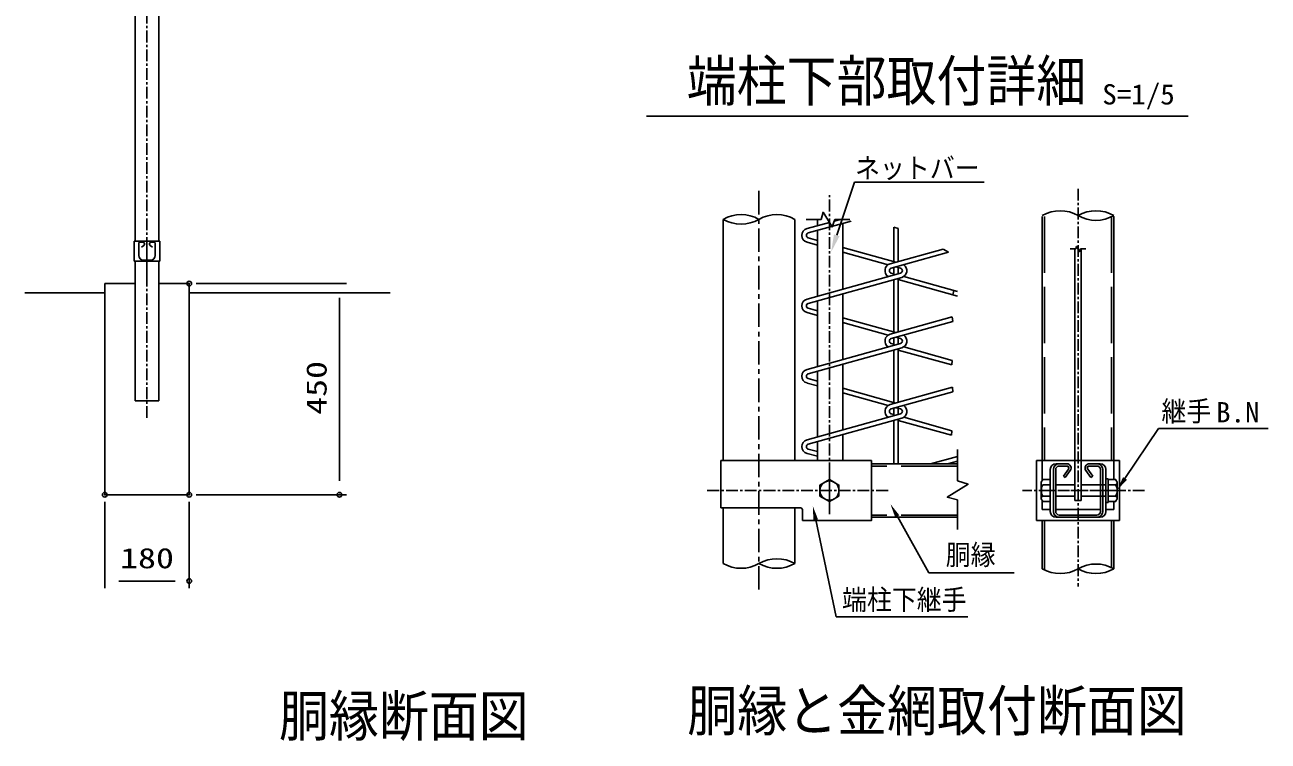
# Model space of a CAD drawing. Units: millimetres, scale not verified, with parts at other scales. Extents: x -4425 to 4425, y -3150 to 3150.
# Drawn here: x -408 to 2240, y -1478 to 48 of the extents above; entities that cross this region are included whole.
import ezdxf
from ezdxf.enums import TextEntityAlignment as Align

# ---------------------------------------------------------------- set-up
doc = ezdxf.new("R2010")
doc.units = ezdxf.units.MM
doc.header["$LTSCALE"] = 20
doc.header["$PDMODE"] = 32
doc.header["$PDSIZE"] = 10
for name, pattern in [('DASHED', [7.5, 6, -1.5]), ('USER1', [2, 1.25, -0.25, 0.25, -0.25]), ('USER2', [4, 2.5, -0.5, 0.5, -0.5])]:
    doc.linetypes.add(name, pattern=pattern)
for name, color, linetype, lineweight in [('0-0_SUNPOU', 1, 'Continuous', 25), ('0-3_KISO', 7, 'Continuous', 25), ('0-4_KOUZOU', 7, 'Continuous', 25), ('0-5_AMI', 3, 'Continuous', 25), ('0-6_BUHIN', 7, 'Continuous', 25), ('0-7_BOLT', 3, 'Continuous', 25)]:
    doc.layers.add(name, color=color, linetype=linetype, lineweight=lineweight)
doc.layers.add('0-1_DEFPOINTS', color=7, linetype='Continuous')
doc.styles.add('ＭＳ ゴシック', font='')
doc.styles.get('ＭＳ ゴシック').set_extended_font_data('MS Gothic')

msp = doc.modelspace()

# ---------------------------------------------------------------- linework, layer by layer
at = {"layer": '0-0_SUNPOU'}
for p, q in [((915.73, -146.18), (2070.17, -146.18)), ((1321.33, -400.04), (1359.16, -286.7)), ((1359.16, -286.7), (1635.15, -286.7)), ((-43.01, -502.99), (276.8, -502.99)), ((261.8, -532.99), (261.8, -922.99)), ((1935.39, -918.13), (2006.57, -811.65)), ((2006.57, -811.65), (2240.35, -811.65)), ((-43.01, -952.99), (276.8, -952.99)), ((-238.01, -967.99), (-238.01, -1151.68)), ((-58.01, -967.99), (-58.01, -1151.68)), ((1276.54, -1006.32), (1319.85, -1213.09)), ((1450.46, -999.15), (1517.21, -1119.14)), ((-208.01, -1136.68), (-88.01, -1136.68)), ((1517.21, -1119.14), (1699.22, -1119.14)), ((1319.85, -1213.09), (1600.38, -1213.09))]:
    msp.add_line(p, q, dxfattribs=at)
for points in [[(1315.4, -398.06), (1309.45, -435.61), (1327.25, -402.01)], [(1939.54, -920.91), (1918.71, -943.07), (1931.23, -915.36)], [(1281.43, -1005.3), (1270.39, -976.96), (1271.64, -1007.35)], [(1454.83, -996.72), (1435.87, -972.94), (1446.09, -1001.58)]]:
    msp.add_solid(points, dxfattribs=at)
at = {"layer": '0-1_DEFPOINTS'}
for p in [(-58.01, -502.99), (-238.01, -952.99), (-58.01, -952.99), (261.8, -952.99), (-58.01, -1136.68)]:
    msp.add_point(p, dxfattribs=at)
at = {"layer": '0-3_KISO'}
for p, q in [((-238.01, -502.99), (-238.01, -952.99)), ((-238.01, -502.99), (-173.41, -502.99)), ((-122.61, -502.99), (-58.01, -502.99)), ((-58.01, -502.99), (-58.01, -952.99)), ((-408.19, -522.99), (-238.01, -522.99)), ((369.71, -522.99), (-58.01, -522.99)), ((-238.01, -952.99), (-58.01, -952.99))]:
    msp.add_line(p, q, dxfattribs=at)
at = {"layer": '0-4_KOUZOU', "color": 1, "linetype": 'USER1'}
for p, q in [((-148.01, -788.91), (-148.01, 1077.53)), ((1305.72, -989.01), (1305.72, -314.55)), ((1835.46, -301.08), (1835.46, -1148.39))]:
    msp.add_line(p, q, dxfattribs=at)
at = {"layer": '0-4_KOUZOU'}
for p, q in [((-173.41, -412.74), (-173.41, 252.01)), ((-122.61, -412.74), (-122.61, 252.01)), ((1079.52, -366.1), (1079.52, -880.14)), ((1231.92, -366.1), (1231.92, -880.14)), ((1255.96, -366.13), (1288.47, -366.13)), ((1280.15, -379.74), (1280.15, -366.13)), ((1316.96, -366.13), (1349.2, -366.13)), ((1759.26, -359.84), (1759.26, -880.14)), ((1911.66, -359.84), (1911.66, -880.14)), ((1280.14, -529.74), (1280.15, -389.71)), ((1334.1, -514.75), (1334.11, -374.72)), ((-165.51, -443.08), (-165.51, -416.34)), ((-157.39, -414.69), (-163.86, -414.69)), ((-159.5, -425.33), (-154.96, -421.87)), ((-136.52, -425.33), (-141.05, -421.87)), ((-138.63, -414.69), (-132.16, -414.69)), ((-130.51, -443.08), (-130.51, -416.34)), ((-173.41, -752.99), (-173.41, -455.24)), ((-140.41, -452.99), (-155.6, -452.99)), ((-122.61, -752.99), (-122.61, -455.24)), ((1334.1, -664.76), (1334.1, -524.72)), ((1280.14, -679.74), (1280.14, -539.71)), ((1334.09, -814.76), (1334.1, -674.72)), ((1280.13, -829.75), (1280.14, -689.71)), ((-122.61, -752.99), (-173.41, -752.99)), ((1280.13, -880.14), (1280.13, -839.71)), ((1334.09, -880.14), (1334.09, -824.72)), ((1578.28, -922.89), (1578.28, -856.79)), ((1395.72, -886.89), (1578.28, -886.89)), ((1578.28, -1027.2), (1578.28, -963.59)), ((1079.52, -980.64), (1079.52, -1099.42)), ((1231.92, -980.64), (1231.92, -1099.42)), ((1395.72, -1000.89), (1578.28, -1000.89)), ((1759.26, -1110.7), (1759.26, -1007.64)), ((1911.66, -1110.7), (1911.66, -1007.64))]:
    msp.add_line(p, q, dxfattribs=at)
at = {"layer": '0-4_KOUZOU', "color": 1, "linetype": 'USER2'}
msp.add_line((1155.72, -305.42), (1155.72, -1155.08), dxfattribs=at)
at = {"layer": '0-4_KOUZOU', "color": 3, "linetype": 'DASHED'}
for p, q in [((1764.06, -359.84), (1764.06, -880.14)), ((1906.86, -359.84), (1906.86, -880.14)), ((1759.26, -880.14), (1759.26, -922.35)), ((1911.66, -880.14), (1911.66, -920.37)), ((1759.26, -965.43), (1759.26, -984.41)), ((1911.66, -967.41), (1911.66, -984.41)), ((1764.06, -1113.25), (1764.06, -1007.64)), ((1906.86, -1108.15), (1906.86, -1007.64))]:
    msp.add_line(p, q, dxfattribs=at)
at = {"layer": '0-4_KOUZOU', "color": 3}
for p, q in [((1818.93, -429.12), (1830.53, -429.12)), ((1840.71, -429.12), (1852.22, -429.12))]:
    msp.add_line(p, q, dxfattribs=at)
at = {"layer": '0-4_KOUZOU', "color": 1, "linetype": 'DASHED'}
for p, q in [((1578.28, -891.69), (1395.72, -891.69)), ((1578.28, -996.09), (1395.72, -996.09))]:
    msp.add_line(p, q, dxfattribs=at)
at = {"layer": '0-4_KOUZOU'}
for points in [[(1316.96, -366.13), (1311.56, -382.08), (1292.32, -351.01), (1288.47, -366.13)], [(1578.28, -922.89), (1601.07, -930.61), (1556.69, -958.09), (1578.28, -963.59)]]:
    msp.add_lwpolyline(points, dxfattribs=at)
at = {"layer": '0-4_KOUZOU', "color": 3}
msp.add_lwpolyline([(1840.71, -429.12), (1838.78, -434.82), (1831.91, -423.72), (1830.53, -429.12)], dxfattribs=at)
at = {"layer": '0-4_KOUZOU'}
for centre, radius, start, end in [((1117.62, -432.09), 76.2, 60, 120), ((1117.62, -300.11), 76.2, 240, 300), ((1193.82, -432.09), 76.2, 60, 120), ((1797.36, -424), 76.2, 60, 120), ((1873.56, -424), 76.2, 60, 120), ((1873.56, -292.02), 76.2, 240, 300), ((-163.86, -416.34), 1.65, 90, 180), ((-157.39, -418.69), 4, 307.31514, 90), ((-138.63, -418.69), 4, 90, 232.68486), ((-132.16, -416.34), 1.65, 0, 90), ((-155.6, -443.08), 9.91, 180, 270), ((-140.41, -443.08), 9.91, 270, 0), ((1117.62, -1033.43), 76.2, 240, 300), ((1193.82, -1165.41), 76.2, 60, 120), ((1193.82, -1033.43), 76.2, 240, 300), ((1797.36, -1044.71), 76.2, 240, 300), ((1873.56, -1176.69), 76.2, 60, 120), ((1873.56, -1044.71), 76.2, 240, 300)]:
    msp.add_arc(centre, radius, start, end, dxfattribs=at)
at = {"layer": '0-5_AMI'}
for p, q in [((1260.65, -395.12), (1352, -369.75)), ((1315.69, -369.87), (1329.15, -366.13)), ((1258.08, -385.87), (1305.71, -372.64)), ((1442.67, -383.05), (1452.27, -385.38)), ((1442.67, -456.09), (1442.67, -383.05)), ((1452.27, -456.09), (1452.27, -385.38)), ((1258.08, -414.78), (1280.15, -420.91)), ((1260.65, -405.53), (1280.15, -410.94)), ((1334.1, -425.93), (1447.47, -457.42)), ((1334.1, -435.89), (1430.86, -462.77)), ((1435.06, -460.87), (1547.79, -429.56)), ((1437.63, -470.12), (1559.32, -436.32)), ((1547.79, -429.56), (1559.32, -436.32)), ((1442.67, -484.6), (1442.67, -468.72)), ((1447.47, -467.39), (1457.32, -470.12)), ((1452.27, -481.93), (1452.27, -468.72)), ((1258.08, -535.87), (1457.32, -480.53)), ((1260.65, -545.12), (1459.89, -489.78)), ((1442.67, -481.93), (1437.63, -480.53)), ((1442.67, -606.09), (1442.67, -494.56)), ((1452.27, -606.09), (1452.27, -491.89)), ((1578.28, -529.56), (1452.27, -494.56)), ((1578.28, -519.6), (1464.09, -487.88)), ((1570.57, -517.45), (1568.68, -526.89)), ((1260.65, -555.53), (1280.14, -560.94)), ((1258.08, -564.78), (1280.14, -570.91)), ((1334.1, -575.93), (1447.47, -607.42)), ((1435.06, -610.87), (1567.49, -574.09)), ((1567.49, -574.09), (1568.37, -583.8)), ((1334.1, -585.89), (1430.86, -612.77)), ((1437.63, -620.12), (1568.37, -583.8)), ((1258.08, -685.87), (1457.32, -630.53)), ((1442.67, -631.93), (1437.63, -630.53)), ((1442.67, -634.6), (1442.67, -618.72)), ((1447.47, -617.39), (1457.32, -620.12)), ((1452.27, -631.93), (1452.27, -618.72)), ((1260.65, -695.12), (1459.89, -639.78)), ((1442.67, -756.09), (1442.67, -644.56)), ((1452.27, -756.09), (1452.27, -641.89)), ((1566.3, -676.23), (1452.27, -644.56)), ((1567.1, -666.49), (1464.09, -637.88)), ((1567.1, -666.49), (1566.3, -676.23)), ((1258.08, -714.78), (1280.14, -720.9)), ((1260.65, -705.53), (1280.14, -710.94)), ((1334.09, -735.89), (1430.86, -762.77)), ((1334.1, -725.93), (1447.47, -757.42)), ((1435.06, -760.87), (1567.87, -723.98)), ((1437.63, -770.12), (1568.81, -733.68)), ((1567.87, -723.98), (1568.81, -733.68)), ((1447.47, -767.39), (1457.32, -770.12)), ((1258.08, -835.87), (1457.32, -780.53)), ((1260.65, -845.12), (1459.89, -789.78)), ((1442.67, -781.93), (1437.63, -780.53)), ((1442.67, -784.6), (1442.67, -768.72)), ((1442.67, -886.89), (1442.67, -794.56)), ((1452.27, -781.93), (1452.27, -768.72)), ((1452.27, -886.89), (1452.27, -791.89)), ((1565.93, -826.13), (1452.27, -794.56)), ((1566.7, -816.38), (1464.09, -787.88)), ((1566.7, -816.38), (1565.93, -826.13)), ((1258.08, -864.78), (1280.13, -870.9)), ((1260.65, -855.53), (1280.13, -860.94)), ((1521.4, -886.89), (1578.28, -871.09)), ((1557.27, -886.89), (1578.28, -881.05))]:
    msp.add_line(p, q, dxfattribs=at)
for centre, radius, start, end in [((1262.1, -400.32), 15, 105.52411, 254.47589), ((1262.1, -400.32), 5.4, 105.52411, 254.47589), ((1439.07, -475.32), 15, 105.52411, 236.80577), ((1439.07, -475.32), 5.4, 105.52411, 254.47589), ((1455.87, -475.32), 5.4, 285.52411, 74.47589), ((1455.87, -475.32), 15, 285.52411, 56.80577), ((1262.1, -550.32), 15, 105.52411, 254.47589), ((1262.1, -550.32), 5.4, 105.52411, 254.47589), ((1439.07, -625.32), 15, 105.52411, 236.80577), ((1439.07, -625.32), 5.4, 105.52411, 254.47589), ((1455.87, -625.32), 5.4, 285.52411, 74.47589), ((1455.87, -625.32), 15, 285.52411, 56.80577), ((1262.1, -700.32), 15, 105.52411, 254.47589), ((1262.1, -700.32), 5.4, 105.52411, 254.47589), ((1439.07, -775.32), 15, 105.52411, 236.80577), ((1455.87, -775.32), 15, 285.52411, 56.80577), ((1439.07, -775.32), 5.4, 105.52411, 254.47589), ((1455.87, -775.32), 5.4, 285.52411, 74.47589), ((1262.1, -850.32), 15, 105.52411, 254.47589), ((1262.1, -850.32), 5.4, 105.52411, 254.47589)]:
    msp.add_arc(centre, radius, start, end, dxfattribs=at)
at = {"layer": '0-6_BUHIN'}
for p, q in [((-175.01, -455.24), (-175.01, -412.74)), ((-121.01, -455.24), (-175.01, -455.24)), ((1074.72, -880.14), (1074.72, -980.64)), ((1395.72, -880.14), (1074.72, -880.14)), ((1746.96, -1007.64), (1746.96, -880.14)), ((1923.96, -880.14), (1746.96, -880.14)), ((1923.96, -1007.64), (1923.96, -880.14)), ((1242.72, -980.64), (1074.72, -980.64)), ((1248.72, -986.64), (1248.72, -1007.64)), ((1923.96, -1007.64), (1746.96, -1007.64))]:
    msp.add_line(p, q, dxfattribs=at)
at = {"layer": '0-6_BUHIN', "color": 1, "linetype": 'USER1'}
for p, q in [((-148.01, -453.72), (-148.01, -415.25)), ((1305.72, -994.37), (1305.72, -896.32)), ((1430.58, -943.89), (1043.35, -943.89)), ((1977.06, -943.89), (1716.98, -943.89)), ((1761.96, -943.89), (1785.6, -943.89)), ((1761.96, -943.89), (1785.6, -943.89)), ((1908.96, -943.89), (1885.33, -943.89))]:
    msp.add_line(p, q, dxfattribs=at)
at = {"layer": '0-6_BUHIN', "color": 3}
for p, q in [((1828.71, -429.12), (1828.71, -965.46)), ((1842.21, -429.12), (1842.21, -965.46)), ((1776.21, -988.59), (1776.21, -899.19)), ((1782.96, -988.59), (1782.96, -899.19)), ((1787.76, -988.59), (1787.76, -899.19)), ((1811.59, -886.89), (1788.51, -886.89)), ((1811.59, -891.69), (1795.26, -891.69)), ((1804.34, -913.18), (1815, -898.34)), ((1866.59, -913.18), (1855.93, -898.34)), ((1859.34, -886.89), (1882.41, -886.89)), ((1875.66, -891.69), (1859.34, -891.69)), ((1883.16, -988.59), (1883.16, -899.19)), ((1887.96, -988.59), (1887.96, -899.19)), ((1894.71, -988.59), (1894.71, -899.19)), ((1804.34, -913.18), (1808.24, -915.98)), ((1808.24, -915.98), (1818.9, -901.14)), ((1862.69, -915.98), (1852.03, -901.14)), ((1866.59, -913.18), (1862.69, -915.98)), ((1842.21, -965.46), (1828.71, -965.46)), ((1883.16, -984.41), (1787.76, -984.41)), ((1882.41, -1000.89), (1788.51, -1000.89)), ((1875.66, -996.09), (1795.26, -996.09))]:
    msp.add_line(p, q, dxfattribs=at)
at = {"layer": '0-6_BUHIN', "color": 3, "linetype": 'DASHED'}
for p, q in [((1776.21, -984.41), (1759.26, -984.41)), ((1911.66, -984.41), (1894.71, -984.41))]:
    msp.add_line(p, q, dxfattribs=at)
at = {"layer": '0-6_BUHIN'}
for points in [[(-121.01, -455.24), (-121.01, -412.74), (-175.01, -412.74)], [(1248.72, -1007.64), (1395.72, -1007.64), (1395.72, -880.14)]]:
    msp.add_lwpolyline(points, dxfattribs=at)
at = {"layer": '0-6_BUHIN', "color": 3}
for centre, radius, start, end in [((1788.51, -899.19), 12.3, 90, 180), ((1795.26, -899.19), 12.3, 90, 180), ((1795.26, -899.19), 7.5, 90, 180), ((1811.59, -895.89), 9, 324.30807, 90), ((1811.59, -895.89), 4.2, 324.30807, 90), ((1859.34, -895.89), 9, 90, 215.69193), ((1859.34, -895.89), 4.2, 90, 215.69193), ((1875.66, -899.19), 12.3, 360, 90), ((1875.66, -899.19), 7.5, 360, 90), ((1882.41, -899.19), 12.3, 360, 90), ((1788.51, -988.59), 12.3, 180, 270), ((1795.26, -988.59), 12.3, 180, 270), ((1795.26, -988.59), 7.5, 180, 270), ((1875.66, -988.59), 12.3, 270, 360), ((1875.66, -988.59), 7.5, 270, 360), ((1882.41, -988.59), 12.3, 270, 360)]:
    msp.add_arc(centre, radius, start, end, dxfattribs=at)
at = {"layer": '0-6_BUHIN'}
msp.add_arc((1242.72, -986.64), 6, 0, 90, dxfattribs=at)
msp.add_arc((1242.72, -986.64), 6, 0, 90, dxfattribs=at)
at = {"layer": '0-7_BOLT', "color": 1, "linetype": 'USER1'}
for p, q in [((-148.01, -463.59), (-148.01, -487.39)), ((1925.34, -943.89), (1819.3, -943.89))]:
    msp.add_line(p, q, dxfattribs=at)
at = {"layer": '0-7_BOLT'}
for p, q in [((1757.01, -926.25), (1760.41, -920.37)), ((1757.01, -961.53), (1757.01, -926.25)), ((1760.41, -920.37), (1776.21, -920.37)), ((1899.51, -918.69), (1894.71, -918.69)), ((1894.71, -969.09), (1894.71, -918.69)), ((1899.51, -969.09), (1899.51, -918.69)), ((1918.71, -961.53), (1918.71, -926.25)), ((1760.41, -931.89), (1776.21, -931.89)), ((1828.71, -931.89), (1787.76, -931.89)), ((1894.71, -931.89), (1842.21, -931.89)), ((1915.32, -931.89), (1899.51, -931.89)), ((1757.01, -961.53), (1760.41, -967.41)), ((1760.41, -955.89), (1776.21, -955.89)), ((1760.41, -967.41), (1776.21, -967.41)), ((1828.71, -955.89), (1787.76, -955.89)), ((1894.71, -955.89), (1842.21, -955.89)), ((1899.51, -969.09), (1894.71, -969.09)), ((1915.32, -955.89), (1899.51, -955.89))]:
    msp.add_line(p, q, dxfattribs=at)
msp.add_lwpolyline([(1305.72, -967.41), (1326.09, -955.65), (1326.09, -932.13), (1305.72, -920.37), (1285.35, -932.13), (1285.35, -955.65)], close=True, dxfattribs=at)
for points in [[(1918.71, -926.25), (1915.32, -920.37), (1899.51, -920.37)], [(1918.71, -961.53), (1915.32, -967.41), (1899.51, -967.41)]]:
    msp.add_lwpolyline(points, dxfattribs=at)
msp.add_circle((1305.72, -943.89), 20.4, dxfattribs=at)
for centre, radius, start, end in [((1762.89, -926.55), 5.88, 177.032, 182.968), ((1912.84, -926.55), 5.88, 294.94299, 2.968), ((1779.92, -943.89), 22.91, 148.40741, 211.59259), ((1895.81, -943.89), 22.91, 328.40741, 31.59259), ((1762.89, -961.22), 5.88, 114.94299, 182.968), ((1912.84, -961.22), 5.88, 357.032, 65.05701)]:
    msp.add_arc(centre, radius, start, end, dxfattribs=at)

# ---------------------------------------------------------------- texts
at = {"layer": '0-0_SUNPOU', "color": 3, "style": 'ＭＳ ゴシック'}
for s, width, p in [('S=1/5', 1.05, (1886.96, -134.32)), ('ネットバー', 0.9, (1360.32, -291.15)), ('継手', 0.9, (2013.07, -809.47)), ('B.N', 1.05, (2129.35, -811.68)), ('胴縁', 0.9, (1553.51, -1115.44)), ('180', 1.3, (-205.38, -1122.51)), ('端柱下継手', 0.9, (1332.6, -1210.91))]:
    msp.add_text(s, height=43.26, dxfattribs=dict(at, width=width)).set_placement(p, align=Align.BOTTOM_LEFT)
at = {"layer": '0-0_SUNPOU', "color": 3, "style": 'ＭＳ ゴシック', "width": 1.3}
msp.add_text('450', height=43.26, rotation=90, dxfattribs=at).set_placement((247.63, -782.63), align=Align.BOTTOM_LEFT)
at = {"layer": '0-0_SUNPOU', "color": 7, "style": 'ＭＳ ゴシック', "width": 0.9}
msp.add_text('胴縁断面図', height=86.66, dxfattribs=at).set_placement((133.14, -1493.38), align=Align.BOTTOM_LEFT)
at = {"layer": '0-4_KOUZOU', "style": 'ＭＳ ゴシック', "width": 0.9}
for s, p in [('端柱下部取付詳細', (1001.75, -140.17)), ('胴縁と金網取付断面図', (1003.09, -1482.31))]:
    msp.add_text(s, height=86.66, dxfattribs=at).set_placement(p, align=Align.BOTTOM_LEFT)

doc.saveas('drawing.dxf')
